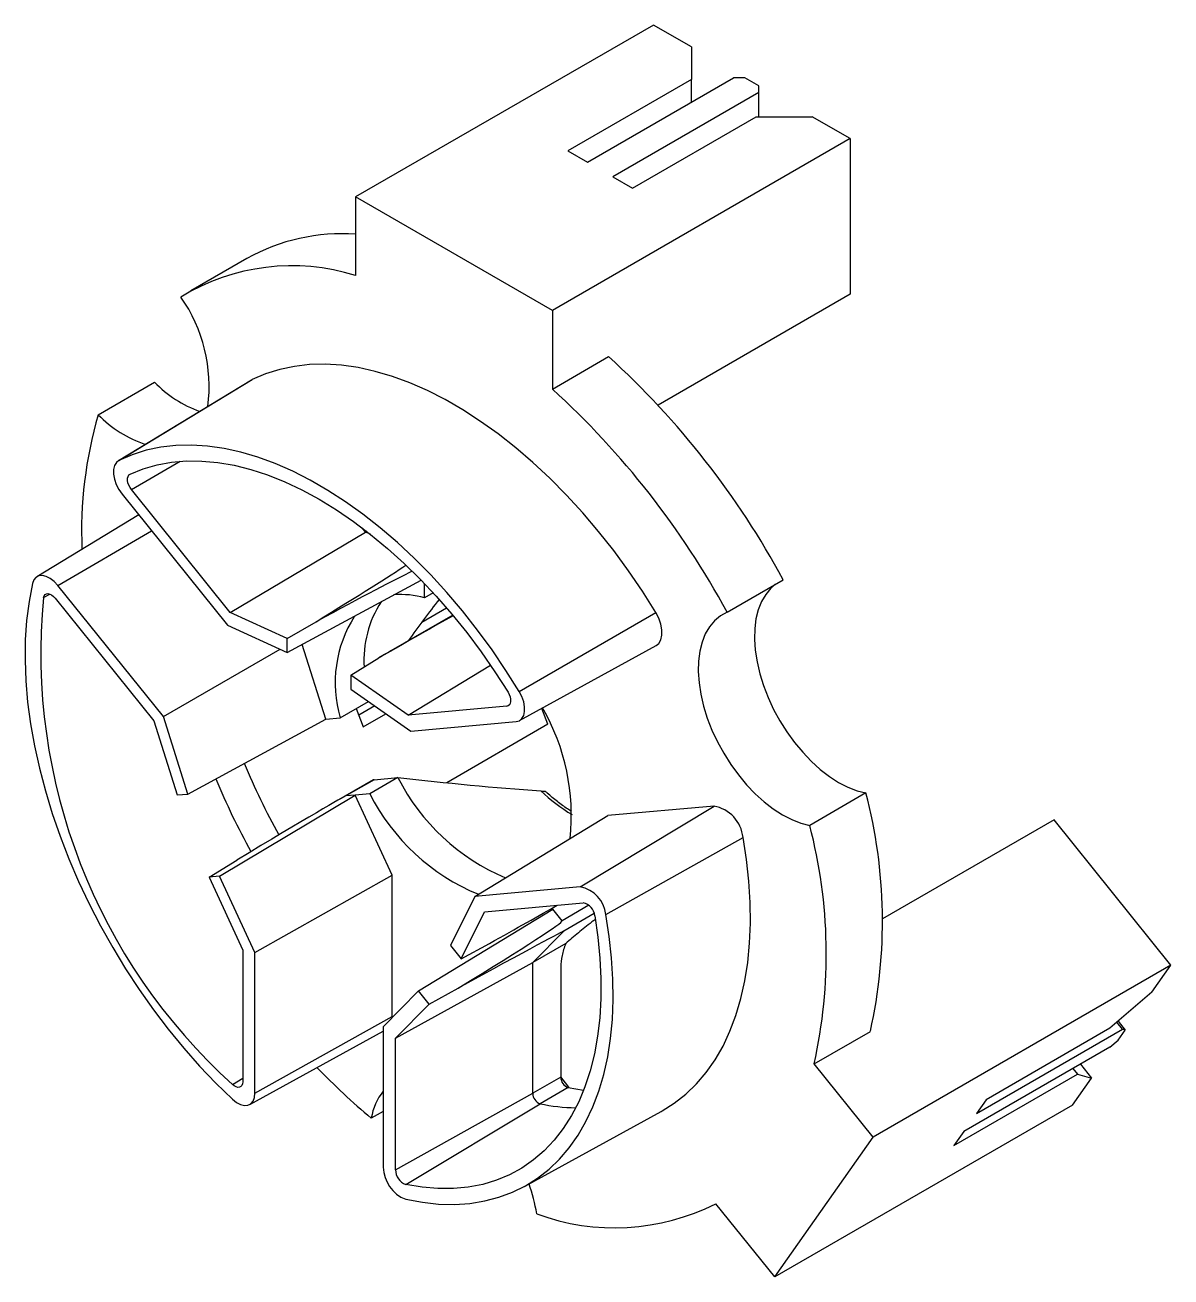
# Model space of a CAD drawing. Header units: millimetres. Extents: x 2881 to 4175, y 614 to 1739.
# Drawn here: x 3967.03 to 3995.86, y 1141.29 to 1172.8 of the extents above; entities that cross this region are included whole.
import ezdxf

# ---------------------------------------------------------------- set-up
doc = ezdxf.new("R2010")
doc.units = ezdxf.units.MM

msp = doc.modelspace()

# ---------------------------------------------------------------- linework, layer by layer
at = {"color": 7, "linetype": 'Continuous', "lineweight": 25}
for p, q in [((3982.8441, 1172.7953), (3975.3487, 1168.4684)), ((3983.7987, 1172.2443), (3982.8441, 1172.7953)), ((3983.7987, 1172.2443), (3983.7987, 1171.4278)), ((3983.7987, 1171.4278), (3980.6874, 1169.6317)), ((3981.1824, 1169.346), (3984.8593, 1171.4687)), ((3983.7987, 1170.8564), (3983.7987, 1171.4278)), ((3985.1422, 1171.4687), (3984.8593, 1171.4687)), ((3985.4957, 1171.2646), (3985.1422, 1171.4687)), ((3985.4957, 1171.1013), (3985.4957, 1171.2646)), ((3985.4957, 1171.1013), (3981.8188, 1168.9786)), ((3985.4957, 1170.489), (3985.4957, 1171.1013)), ((3982.3137, 1168.6929), (3985.425, 1170.489)), ((3985.425, 1170.489), (3986.8392, 1170.489)), ((3987.7938, 1169.9379), (3986.8392, 1170.489)), ((3987.7938, 1169.9379), (3980.2985, 1165.6109)), ((3987.7938, 1169.9379), (3987.7938, 1166.0185)), ((3980.6874, 1169.6317), (3981.1824, 1169.346)), ((3981.8188, 1168.9786), (3982.3137, 1168.6929)), ((3975.3487, 1168.4684), (3975.3487, 1166.4918)), ((3980.2985, 1165.6109), (3975.3487, 1168.4684)), ((3972.6134, 1166.9198), (3971.1992, 1166.1034)), ((3987.7938, 1166.0185), (3982.958, 1163.2268)), ((3980.2985, 1165.6109), (3980.2985, 1163.6344)), ((3980.2985, 1163.6344), (3981.7127, 1164.4508)), ((3969.3938, 1161.8386), (3972.7476, 1163.8713)), ((3972.7476, 1163.8713), (3972.7301, 1163.8618)), ((3968.8718, 1162.9892), (3970.286, 1163.8056)), ((3972.7301, 1163.8618), (3969.3784, 1161.8301)), ((3972.1919, 1158.0135), (3969.7089, 1161.1023)), ((3969.4724, 1160.9887), (3972.125, 1157.6889)), ((3969.892, 1160.4667), (3967.3278, 1158.9125)), ((3972.1919, 1158.0135), (3975.5989, 1160.0357)), ((3975.6278, 1160.0524), (3975.5989, 1160.0357)), ((3984.6943, 1158.0176), (3986.1085, 1158.834)), ((3970.5101, 1155.3912), (3967.8575, 1158.691)), ((3973.6278, 1157.0038), (3976.9986, 1158.8228)), ((3977.0812, 1158.3774), (3977.0812, 1158.7374)), ((3967.7882, 1158.3695), (3970.2712, 1155.2807)), ((3977.3003, 1158.5039), (3977.0812, 1158.3774)), ((3973.6278, 1157.3588), (3972.1919, 1158.0135)), ((3977.792, 1157.9422), (3976.234, 1157.0427)), ((3977.0147, 1157.7702), (3977.6345, 1158.1281)), ((3979.4652, 1156.0245), (3982.8996, 1158.0107)), ((3972.125, 1157.6889), (3973.6278, 1157.0038)), ((3973.6278, 1157.3588), (3974.3537, 1157.7794)), ((3973.6278, 1157.0038), (3973.6278, 1157.3588)), ((3970.5101, 1155.3912), (3973.451, 1157.0844)), ((3974.5947, 1155.3295), (3974.0028, 1157.2062)), ((3979.473, 1155.2911), (3982.9085, 1157.1776)), ((3975.2312, 1156.4332), (3975.9322, 1156.8682)), ((3976.6672, 1155.4299), (3978.7444, 1156.6815)), ((3975.2312, 1156.4332), (3975.2312, 1156.0781)), ((3976.6672, 1155.4299), (3975.2312, 1156.4332)), ((3975.2312, 1156.0781), (3976.734, 1155.0282)), ((3974.9621, 1155.3624), (3975.6692, 1155.7706)), ((3971.1247, 1153.4424), (3970.5101, 1155.3912)), ((3974.5947, 1155.3295), (3974.9621, 1155.3624)), ((3975.3605, 1155.5923), (3975.5385, 1155.1335)), ((3975.8296, 1155.6601), (3975.4248, 1155.4264)), ((3975.5385, 1155.1335), (3976.1106, 1155.4638)), ((3979.1502, 1155.652), (3976.6672, 1155.4299)), ((3980.1877, 1155.1964), (3980.0319, 1155.598)), ((3970.2712, 1155.2807), (3970.8585, 1153.4185)), ((3971.1247, 1153.4424), (3974.5947, 1155.3295)), ((3976.734, 1155.0282), (3979.3866, 1155.2654)), ((3980.1877, 1155.1964), (3977.6407, 1153.726)), ((3975.7899, 1153.799), (3974.7985, 1153.2267)), ((3975.8108, 1153.8032), (3975.1037, 1153.395)), ((3976.4117, 1153.857), (3975.7046, 1153.4487)), ((3975.8108, 1153.8032), (3976.4117, 1153.857)), ((3988.1896, 1153.47), (3986.7754, 1152.6536)), ((3970.8585, 1153.4185), (3971.1247, 1153.4424)), ((3971.9264, 1151.376), (3975.3371, 1153.4159)), ((3975.3371, 1153.4159), (3975.1037, 1153.395)), ((3975.7046, 1153.4487), (3975.3371, 1153.4159)), ((3976.268, 1151.399), (3975.3371, 1153.4159)), ((3978.3489, 1150.866), (3981.6967, 1152.9002)), ((3981.0015, 1151.1032), (3984.366, 1153.1389)), ((3984.366, 1153.1389), (3981.6967, 1152.9002)), ((3992.9251, 1152.7933), (3988.6043, 1150.2989)), ((3995.8645, 1149.1367), (3992.9251, 1152.7933)), ((3981.6441, 1150.4086), (3985.096, 1152.3499)), ((3971.6602, 1151.3522), (3972.3554, 1151.779)), ((3971.9264, 1151.376), (3971.6602, 1151.3522)), ((3971.6602, 1151.3522), (3972.5089, 1149.5134)), ((3972.8146, 1149.4516), (3971.9264, 1151.376)), ((3972.8146, 1149.4516), (3976.268, 1151.399)), ((3976.268, 1147.8398), (3976.268, 1151.399)), ((3981.0015, 1151.1032), (3978.3489, 1150.866)), ((3978.3489, 1150.866), (3977.7343, 1149.6267)), ((3978.5878, 1150.4797), (3981.0708, 1150.7017)), ((3976.9326, 1148.4861), (3980.3101, 1150.5451)), ((3978.0005, 1149.2955), (3978.5878, 1150.4797)), ((3980.3101, 1150.5451), (3980.2909, 1150.5689)), ((3980.5435, 1150.2547), (3980.3101, 1150.5451)), ((3979.8035, 1149.1988), (3980.5872, 1149.992)), ((3972.5089, 1149.5134), (3972.5089, 1146.2026)), ((3972.8146, 1145.9147), (3972.8146, 1149.4516)), ((3977.7343, 1149.6267), (3978.0005, 1149.2955)), ((3978.0005, 1149.2955), (3978.7197, 1149.6836)), ((3980.636, 1149.6794), (3979.8035, 1149.1988)), ((3976.3502, 1147.2959), (3979.8035, 1149.1988)), ((3979.8035, 1145.9102), (3979.8035, 1149.1988)), ((3980.5106, 1149.0874), (3980.5106, 1146.3184)), ((3995.8645, 1149.1367), (3988.3691, 1144.8097)), ((3995.3872, 1148.4576), (3995.8645, 1149.1367)), ((3976.9326, 1148.4861), (3976.0444, 1147.5871)), ((3977.1988, 1148.1548), (3976.9326, 1148.4861)), ((3977.1988, 1148.1548), (3977.9304, 1148.5606)), ((3995.3872, 1148.4576), (3994.3265, 1147.5463)), ((3976.3502, 1147.2959), (3977.1988, 1148.1548)), ((3972.8146, 1145.9147), (3976.268, 1147.8398)), ((3976.2674, 1147.8129), (3976.268, 1147.8398)), ((3976.0444, 1147.5871), (3976.0444, 1144.0502)), ((3990.9677, 1145.3981), (3994.6447, 1147.5208)), ((3994.3265, 1147.5463), (3991.2152, 1145.7502)), ((3994.6447, 1147.5208), (3994.5026, 1147.6976)), ((3994.5354, 1147.7258), (3994.7154, 1147.5018)), ((3994.5386, 1147.2503), (3994.7154, 1147.5018)), ((3994.7154, 1147.5018), (3994.6447, 1147.5208)), ((3972.6832, 1145.6304), (3976.0444, 1147.4761)), ((3976.3502, 1143.985), (3976.3502, 1147.2959)), ((3986.8868, 1146.6537), (3988.301, 1147.4701)), ((3994.3265, 1147.068), (3994.5386, 1147.2503)), ((3994.3265, 1147.068), (3990.6495, 1144.9454)), ((3988.3691, 1144.8097), (3986.8868, 1146.6537)), ((3993.5878, 1146.6416), (3993.8669, 1146.2945)), ((3980.5106, 1146.3184), (3979.8035, 1145.9102)), ((3990.4021, 1144.5933), (3993.5133, 1146.3893)), ((3993.3896, 1145.6154), (3993.8669, 1146.2945)), ((3993.3984, 1146.5323), (3993.5133, 1146.3893)), ((3993.5133, 1146.3893), (3993.8669, 1146.2945)), ((3976.3502, 1143.985), (3979.8035, 1145.9102)), ((3980.6956, 1146.0563), (3979.9885, 1145.6481)), ((3980.6956, 1146.0563), (3981.0863, 1145.9915)), ((3976.6126, 1143.6131), (3979.9885, 1145.6481)), ((3993.3896, 1145.6154), (3985.8942, 1141.2884)), ((3991.2152, 1145.7502), (3990.9677, 1145.3981)), ((3976.0444, 1145.4551), (3975.7425, 1145.2808)), ((3979.5972, 1143.568), (3983.0327, 1145.4545)), ((3985.8942, 1141.2884), (3988.3691, 1144.8097)), ((3990.6495, 1144.9454), (3990.4021, 1144.5933)), ((3985.8942, 1141.2884), (3984.4119, 1143.1324))]:
    msp.add_line(p, q, dxfattribs=at)
at = {"color": 8, "linetype": 'Continuous', "lineweight": 25}
for p, q in [((3969.7089, 1161.1023), (3970.9299, 1161.8161)), ((3975.5989, 1160.0357), (3975.5179, 1160.1366)), ((3967.8575, 1158.691), (3970.2127, 1160.0678)), ((3975.719, 1159.981), (3975.5989, 1160.0357)), ((3967.4917, 1158.3886), (3967.65, 1158.4762)), ((3979.1502, 1155.652), (3979.2259, 1155.6978)), ((3981.2161, 1150.6429), (3980.5435, 1150.2547)), ((3981.3535, 1150.4344), (3980.5872, 1149.992)), ((3972.2464, 1146.1336), (3972.5089, 1146.2885))]:
    msp.add_line(p, q, dxfattribs=at)
at = {"color": 7, "linetype": 'Continuous', "lineweight": 25, "flags": 128}
for points in [[(3982.8996, 1158.0107), (3982.5634, 1158.5442), (3982.2103, 1159.0636), (3981.8414, 1159.5672), (3981.4581, 1160.053), (3981.0618, 1160.5195), (3980.6539, 1160.9648), (3980.2359, 1161.3874), (3979.8092, 1161.7858), (3979.3754, 1162.1585), (3978.936, 1162.5043), (3978.4926, 1162.8218), (3978.0469, 1163.11), (3977.6003, 1163.3678), (3977.1546, 1163.5942), (3976.7112, 1163.7886), (3976.2719, 1163.9501), (3975.8381, 1164.0782), (3975.4114, 1164.1725), (3974.9933, 1164.2326), (3974.5854, 1164.2582), (3974.1891, 1164.2493), (3973.8058, 1164.206), (3973.437, 1164.1284), (3973.0838, 1164.0167), (3972.7476, 1163.8713)], [(3979.4652, 1156.0245), (3979.1317, 1156.5537), (3978.7813, 1157.069), (3978.4154, 1157.5686), (3978.0351, 1158.0506), (3977.642, 1158.5133), (3977.2373, 1158.9551), (3976.8226, 1159.3743), (3976.3993, 1159.7695), (3975.9689, 1160.1393), (3975.533, 1160.4823), (3975.0932, 1160.7974), (3974.651, 1161.0832), (3974.208, 1161.339), (3973.7658, 1161.5637), (3973.326, 1161.7565), (3972.8901, 1161.9167), (3972.4597, 1162.0438), (3972.0364, 1162.1373), (3971.6217, 1162.1969), (3971.217, 1162.2223), (3970.8239, 1162.2136), (3970.4436, 1162.1706), (3970.0777, 1162.0935), (3969.7273, 1161.9827), (3969.3938, 1161.8386)], [(3969.3938, 1161.8386), (3969.3279, 1161.7873), (3969.2817, 1161.7094), (3969.2578, 1161.6093), (3969.2573, 1161.4922), (3969.2804, 1161.3646), (3969.3258, 1161.2335), (3969.391, 1161.1058), (3969.4724, 1160.9887)], [(3969.6747, 1161.4947), (3970.0057, 1161.628), (3970.3533, 1161.7279), (3970.7161, 1161.7938), (3971.0928, 1161.8255), (3971.482, 1161.8229), (3971.8823, 1161.7861), (3972.2921, 1161.7151), (3972.7099, 1161.6103), (3973.1341, 1161.4719), (3973.5632, 1161.3006), (3973.9955, 1161.097), (3974.4295, 1160.8618), (3974.8635, 1160.596), (3975.2958, 1160.3004), (3975.7249, 1159.9763), (3976.1491, 1159.6248), (3976.5669, 1159.2473), (3976.9767, 1158.8451), (3977.377, 1158.4199), (3977.7662, 1157.973), (3978.1429, 1157.5063), (3978.5058, 1157.0215), (3978.8533, 1156.5204), (3979.1843, 1156.0049)], [(3969.7089, 1161.1023), (3969.6711, 1161.1567), (3969.6409, 1161.2159), (3969.6201, 1161.2768), (3969.6096, 1161.3359), (3969.6102, 1161.39), (3969.6218, 1161.4361), (3969.6437, 1161.4716), (3969.6747, 1161.4947)], [(3967.8575, 1158.691), (3967.7642, 1158.7913), (3967.6642, 1158.8693), (3967.5627, 1158.9207), (3967.4655, 1158.9428), (3967.3777, 1158.9343), (3967.3042, 1158.8958), (3967.2489, 1158.8293), (3967.2149, 1158.7384)], [(3967.2149, 1158.7384), (3967.1292, 1158.286), (3967.0695, 1157.8135), (3967.0363, 1157.3226), (3967.0296, 1156.815), (3967.0494, 1156.2925), (3967.0956, 1155.757), (3967.1681, 1155.2105), (3967.2666, 1154.6549), (3967.3908, 1154.0921), (3967.5402, 1153.5243), (3967.7143, 1152.9534), (3967.9124, 1152.3815), (3968.1339, 1151.8106), (3968.378, 1151.2428), (3968.6437, 1150.68), (3968.9302, 1150.1245), (3969.2364, 1149.578), (3969.5611, 1149.0426), (3969.9034, 1148.5202), (3970.2618, 1148.0127), (3970.6352, 1147.5218), (3971.0222, 1147.0494), (3971.4214, 1146.5971), (3971.8313, 1146.1666), (3972.2506, 1145.7594)], [(3985.9082, 1158.7184), (3985.7935, 1158.6192), (3985.6661, 1158.4669), (3985.5611, 1158.2869), (3985.4795, 1158.0815), (3985.4225, 1157.8531), (3985.3906, 1157.6045), (3985.3844, 1157.3387), (3985.4038, 1157.0589), (3985.4487, 1156.7686), (3985.5184, 1156.4711), (3985.6122, 1156.1702), (3985.7289, 1155.8694), (3985.8671, 1155.5725), (3986.0251, 1155.2829), (3986.201, 1155.0043), (3986.3927, 1154.7399), (3986.5978, 1154.493), (3986.814, 1154.2666), (3987.0385, 1154.0634), (3987.2686, 1153.8858), (3987.5016, 1153.7361), (3987.7347, 1153.616), (3987.9649, 1153.5269), (3988.1896, 1153.47)], [(3967.4917, 1158.3886), (3967.5069, 1158.4313), (3967.5321, 1158.4628), (3967.5659, 1158.4812), (3967.6064, 1158.4856), (3967.6514, 1158.4757), (3967.6984, 1158.4521), (3967.7449, 1158.416), (3967.7882, 1158.3695)], [(3982.9085, 1157.1776), (3982.9769, 1157.2341), (3983.0285, 1157.3236), (3983.0547, 1157.4382), (3983.0542, 1157.5718), (3983.0269, 1157.7171), (3982.9745, 1157.866), (3982.8996, 1158.0107)], [(3984.6943, 1158.0176), (3984.5273, 1157.9257), (3984.3793, 1157.8028), (3984.2519, 1157.6505), (3984.1468, 1157.4705), (3984.0653, 1157.2651), (3984.0083, 1157.0367), (3983.9764, 1156.7881), (3983.9702, 1156.5223), (3983.9896, 1156.2425), (3984.0344, 1155.9521), (3984.1042, 1155.6547), (3984.198, 1155.3538), (3984.3147, 1155.053), (3984.4528, 1154.7561), (3984.6109, 1154.4665), (3984.7868, 1154.1879), (3984.9785, 1153.9235), (3985.1836, 1153.6766), (3985.3998, 1153.4502), (3985.6243, 1153.247), (3985.8544, 1153.0694), (3986.0874, 1152.9197), (3986.3205, 1152.7995), (3986.5507, 1152.7105), (3986.7754, 1152.6536)], [(3979.1843, 1156.0049), (3979.2153, 1155.946), (3979.2372, 1155.8852), (3979.2488, 1155.8257), (3979.2494, 1155.771), (3979.2389, 1155.7239), (3979.2181, 1155.6872), (3979.1879, 1155.6627), (3979.1502, 1155.652)], [(3979.3866, 1155.2654), (3979.4681, 1155.2885), (3979.5332, 1155.3408), (3979.5786, 1155.4196), (3979.6017, 1155.5205), (3979.6013, 1155.6381), (3979.5773, 1155.766), (3979.5311, 1155.8971), (3979.4652, 1156.0245)], [(3983.0327, 1145.4545), (3983.0583, 1145.4688), (3983.367, 1145.6633), (3983.6557, 1145.8899), (3983.9236, 1146.1478), (3984.1696, 1146.4362), (3984.3929, 1146.7538), (3984.5926, 1147.0997), (3984.7681, 1147.4726), (3984.9187, 1147.8711), (3985.0439, 1148.2938), (3985.1432, 1148.7392), (3985.2163, 1149.2058), (3985.2629, 1149.6917), (3985.2828, 1150.1954), (3985.276, 1150.7149), (3985.2425, 1151.2484), (3985.1824, 1151.7941), (3985.096, 1152.3499)], [(3976.6084, 1143.2437), (3977.0277, 1143.1668), (3977.4376, 1143.124), (3977.8368, 1143.1154), (3978.2238, 1143.141), (3978.5972, 1143.2008), (3978.9556, 1143.2944), (3979.2979, 1143.4217), (3979.6227, 1143.5821), (3979.9288, 1143.7751), (3980.2153, 1143.9999), (3980.481, 1144.2558), (3980.7251, 1144.5418), (3980.9466, 1144.857), (3981.1448, 1145.2001), (3981.3188, 1145.57), (3981.4683, 1145.9654), (3981.5924, 1146.3848), (3981.6909, 1146.8266), (3981.7634, 1147.2894), (3981.8097, 1147.7715), (3981.8294, 1148.2712), (3981.8227, 1148.7866), (3981.7895, 1149.3159), (3981.7299, 1149.8572), (3981.6441, 1150.4086)], [(3981.3674, 1150.3783), (3981.4452, 1149.8401), (3981.4967, 1149.3126), (3981.5218, 1148.7976), (3981.5204, 1148.2971), (3981.4924, 1147.8129), (3981.4379, 1147.347), (3981.3572, 1146.9009), (3981.2505, 1146.4765), (3981.1183, 1146.0753), (3980.9611, 1145.6987), (3980.7794, 1145.3483), (3980.5739, 1145.0253), (3980.3454, 1144.7308), (3980.0948, 1144.4662), (3979.823, 1144.2322), (3979.5309, 1144.0298), (3979.2198, 1143.8598), (3978.8907, 1143.7227), (3978.5449, 1143.6192), (3978.1837, 1143.5495), (3977.8084, 1143.514), (3977.4205, 1143.5128), (3977.0214, 1143.5459), (3976.6126, 1143.6131)], [(3980.7234, 1146.0507), (3980.6889, 1146.0976), (3980.5106, 1146.3262)], [(3972.5089, 1146.2026), (3972.5033, 1146.1517), (3972.487, 1146.1101), (3972.4608, 1146.0799), (3972.4262, 1146.0629), (3972.3851, 1146.06), (3972.3398, 1146.0714), (3972.2927, 1146.0963), (3972.2464, 1146.1336)], [(3972.2506, 1145.7594), (3972.3505, 1145.6805), (3972.452, 1145.628), (3972.5495, 1145.6047), (3972.6377, 1145.612), (3972.7119, 1145.6494), (3972.7679, 1145.7149), (3972.8028, 1145.805), (3972.8146, 1145.9147)]]:
    msp.add_lwpolyline(points, dxfattribs=at)
at = {"color": 7, "linetype": 'Continuous', "lineweight": 25}
for centre, radius, start, end in [((3975.0141, 1162.6167), 4.9275, 86.10591, 119.15748), ((3973.746, 1161.3901), 5.3475, 72.55961, 121.48705), ((3967.719, 1163.6957), 3.9423, 352.6964, 34.88295), ((3967.3538, 1148.6849), 21.3247, 28.42013, 47.67415), ((3972.4385, 1165.9036), 3.0058, 224.26688, 250.36258), ((3965.9396, 1147.8685), 21.3247, 28.42013, 47.67415), ((3978.8952, 1160.0576), 10.4433, 163.69739, 182.51197), ((3970.9758, 1165.0168), 2.922, 223.9416, 251.7077), ((3982.0733, 1156.9962), 14.648, 174.54541, 227.86595), ((3978.2501, 1156.814), 2.6934, 147.06935, 183.73166), ((3976.5035, 1156.4468), 2.0152, 73.34122, 95.41252), ((3977.9573, 1156.2464), 3.1229, 147.68116, 196.44324), ((3975.3658, 1152.9052), 5.4102, 353.80799, 29.98426), ((3988.1802, 1160.6229), 16.8946, 202.28529, 209.08054), ((3987.471, 1160.2135), 16.8923, 202.21346, 209.11928), ((3981.2018, 1156.2859), 5.3708, 206.8882, 247.19845), ((3975.833, 1150.2397), 12.7719, 347.47603, 14.65076), ((3980.4813, 1155.8667), 5.3539, 206.84844, 247.54082), ((3984.202, 1152.255), 0.8989, 6.05564, 79.49359), ((3974.4188, 1149.4233), 12.7719, 347.47603, 14.65076), ((3980.8572, 1150.3251), 0.7914, 6.05563, 79.49359), ((3981.0038, 1150.3425), 0.3653, 5.61467, 79.4298), ((3987.4506, 1159.1721), 18.1673, 223.96773, 229.8746), ((3980.7958, 1146.3233), 0.2852, 180.97753, 249.42589), ((3977.1986, 1145.0483), 1.4746, 141.51186, 170.9272), ((3980.0887, 1145.9151), 0.2852, 180.97753, 249.42589), ((3980.9906, 1150.452), 4.9074, 258.21619, 268.78323), ((3976.9269, 1144.0669), 0.8827, 181.08641, 248.84918), ((3976.7548, 1143.9919), 0.4047, 180.97755, 249.42587), ((3975.7015, 1142.2028), 4.2572, 9.12495, 19.60189), ((3981.8672, 1148.1619), 5.6366, 249.62583, 296.83798)]:
    msp.add_arc(centre, radius, start, end, dxfattribs=at)
at = {"color": 8, "linetype": 'Continuous', "lineweight": 25}
msp.add_arc((3983.3933, 1157.1652), 4.9751, 227.1224, 238.49539, dxfattribs=at)
at = {"color": 7, "linetype": 'Continuous', "lineweight": 25}
for centre, major_axis, ratio, start_param, end_param in [((3968.8377, 1154.583), (8.0882, 4.8473), 0.0135011, 5.4547255, 5.9967235), ((3968.8377, 1154.583), (8.2432, 4.5968), 0.0151125, 0.2664392, 0.8293308), ((3977.424, 1154.6271), (4.0491, 6.6443), 0.2690752, 1.1493126, 1.3258542), ((3970.6055, 1153.5625), (8.1176, 4.8302), 0.016554, 0.4708053, 0.8452344), ((3970.6055, 1153.5625), (7.9603, 4.7601), 0.0151123, 0.7764428, 0.8287214), ((3976.1265, 1153.7624), (0.3386, -0.0343), 0.073042, 2.7788773, 3.0405954), ((3977.5695, 1154.252), (7.0383, -0.7135), 0.072975, 4.5545304, 5.0735789), ((3967.0724, 1148.5356), (8.0322, 4.8592), 0.0057553, 0.0117667, 0.8495247), ((3973.2547, 1146.7345), (8.2313, 4.5372), 0.0078531, 5.4341105, 5.7648561), ((3972.3708, 1145.4769), (8.1731, 4.7773), 0.0204228, 5.4484749, 6.2862329), ((3972.3708, 1145.4769), (8.2168, 4.5158), 0.0035939, 6.2710935, 7.1088516)]:
    msp.add_ellipse(centre, major_axis=major_axis, ratio=ratio, start_param=start_param, end_param=end_param, dxfattribs=at)
for points, knots in [([(3980.0081, 1153.5194), (3980.0276, 1153.518), (3980.0468, 1153.5163), (3980.0642, 1153.5144), (3980.0788, 1153.5128), (3980.0924, 1153.511), (3980.1033, 1153.5091)], [0, 0, 0, 0, 0.00006050247, 0.00006050247, 0.00006050247, 0.00011136818, 0.00011136818, 0.00011136818, 0.00011136818]), ([(3980.1464, 1153.4872), (3980.1457, 1153.4882), (3980.1353, 1153.5023), (3980.1188, 1153.5058), (3980.1033, 1153.5091)], [0, 0, 0, 0, 0.0650885, 1, 1, 1, 1]), ([(3980.7806, 1153.0023), (3980.7472, 1153.0231), (3980.628, 1153.0975), (3980.4239, 1153.2519), (3980.2464, 1153.3976), (3980.1551, 1153.4806), (3980.147, 1153.4879)], [0, 0, 0, 0, 0.156787, 0.558728, 0.9609914, 1, 1, 1, 1]), ([(3981.3784, 1150.2884), (3981.3497, 1150.2662), (3981.1979, 1150.1492), (3980.9445, 1149.9425), (3980.7395, 1149.7677), (3980.636, 1149.6794)], [0, 0, 0, 0, 0.1033946, 0.5470768, 1, 1, 1, 1]), ([(3980.636, 1149.6794), (3980.595, 1149.5782), (3980.5634, 1149.4749), (3980.5215, 1149.276), (3980.5106, 1149.1779), (3980.5106, 1149.0874)], [0, 0, 0, 0, 0.5, 0.5, 1, 1, 1, 1])]:
    msp.add_open_spline(points, degree=3, knots=knots, dxfattribs=at)

doc.saveas('drawing.dxf')
